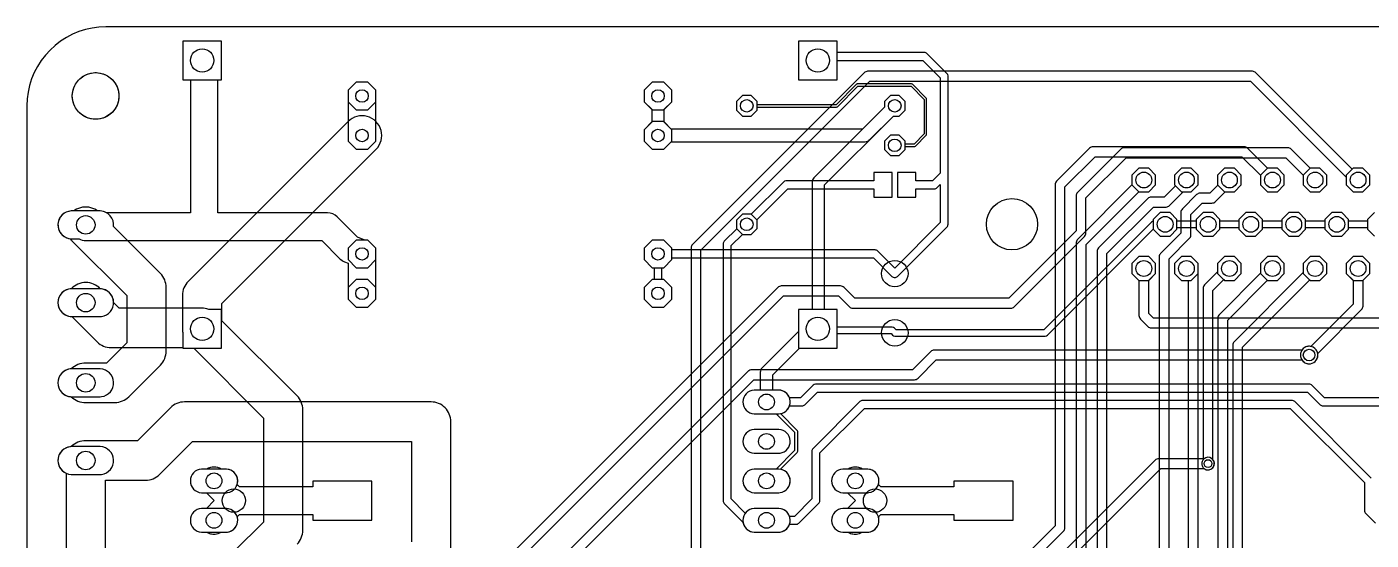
# Model space of a CAD drawing. Header units: millimetres. Extents: x 0 to 196, y 0 to 90.
# Drawn here: x 0 to 86.5, y 56.9 to 89.9 of the extents above; entities that cross this region are included whole.
import ezdxf

# ---------------------------------------------------------------- set-up
doc = ezdxf.new("R2010")
doc.units = ezdxf.units.MM

msp = doc.modelspace()

# ---------------------------------------------------------------- linework, layer by layer
at = {"layer": '16_copper'}
for points in [[(12.553, 89.007), (10.053, 89.007), (10.053, 86.507), (12.553, 86.507)], [(52.177, 89.007), (49.677, 89.007), (49.677, 86.507), (52.177, 86.507)], [(22.479, 85.103), (22.479, 85.839), (21.958, 86.36), (21.222, 86.36), (20.701, 85.839), (20.701, 85.103), (21.222, 84.582), (21.958, 84.582)], [(41.529, 85.103), (41.529, 85.839), (41.008, 86.36), (40.272, 86.36), (39.751, 85.839), (39.751, 85.103), (40.272, 84.582), (41.008, 84.582)], [(47.015, 84.562), (47.015, 85.11), (46.629, 85.496), (46.081, 85.496), (45.695, 85.11), (45.695, 84.562), (46.081, 84.176), (46.629, 84.176)], [(41.529, 82.563), (41.529, 83.299), (41.008, 83.82), (40.272, 83.82), (39.751, 83.299), (39.751, 82.563), (40.272, 82.042), (41.008, 82.042)], [(56.54, 82.022), (56.54, 82.57), (56.154, 82.956), (55.606, 82.956), (55.22, 82.57), (55.22, 82.022), (55.606, 81.636), (56.154, 81.636)], [(83.693, 79.745), (83.693, 80.376), (83.247, 80.823), (82.615, 80.823), (82.169, 80.376), (82.169, 79.745), (82.615, 79.299), (83.247, 79.299)], [(74.041, 76.9), (74.041, 77.532), (73.595, 77.978), (72.963, 77.978), (72.517, 77.532), (72.517, 76.9), (72.963, 76.454), (73.595, 76.454)], [(76.81, 76.9), (76.81, 77.532), (76.363, 77.978), (75.732, 77.978), (75.286, 77.532), (75.286, 76.9), (75.732, 76.454), (76.363, 76.454)], [(79.553, 76.9), (79.553, 77.532), (79.106, 77.978), (78.475, 77.978), (78.029, 77.532), (78.029, 76.9), (78.475, 76.454), (79.106, 76.454)], [(82.321, 76.9), (82.321, 77.532), (81.875, 77.978), (81.244, 77.978), (80.797, 77.532), (80.797, 76.9), (81.244, 76.454), (81.875, 76.454)], [(85.09, 76.9), (85.09, 77.532), (84.644, 77.978), (84.012, 77.978), (83.566, 77.532), (83.566, 76.9), (84.012, 76.454), (84.644, 76.454)], [(22.479, 74.943), (22.479, 75.679), (21.958, 76.2), (21.222, 76.2), (20.701, 75.679), (20.701, 74.943), (21.222, 74.422), (21.958, 74.422)], [(41.529, 74.943), (41.529, 75.679), (41.008, 76.2), (40.272, 76.2), (39.751, 75.679), (39.751, 74.943), (40.272, 74.422), (41.008, 74.422)], [(72.669, 74.056), (72.669, 74.687), (72.223, 75.133), (71.592, 75.133), (71.145, 74.687), (71.145, 74.056), (71.592, 73.609), (72.223, 73.609)], [(22.479, 72.403), (22.479, 73.139), (21.958, 73.66), (21.222, 73.66), (20.701, 73.139), (20.701, 72.403), (21.222, 71.882), (21.958, 71.882)], [(41.529, 72.403), (41.529, 73.139), (41.008, 73.66), (40.272, 73.66), (39.751, 73.139), (39.751, 72.403), (40.272, 71.882), (41.008, 71.882)]]:
    msp.add_lwpolyline(points, close=True, dxfattribs=at)
for points in [[(43.402, 39.656), (43.402, 75.56), (54.265, 86.424), (78.767, 86.424), (84.938, 80.253), (84.938, 79.745), (85.384, 79.299), (86.015, 79.299), (86.462, 79.745), (86.462, 80.376), (86.015, 80.823), (85.384, 80.823), (85.325, 80.764), (79.123, 86.966, 0.198912), (78.899, 87.059), (54.134, 87.059, 0.198912), (53.909, 86.966), (42.86, 75.917, 0.198912), (42.767, 75.692), (42.767, 39.787)], [(17.408, 56.633, 0.198912), (17.78, 57.531), (17.78, 65.278, 0.198912), (17.408, 66.176), (12.573, 71.011), (12.573, 72.118), (22.488, 82.033, 1), (20.692, 83.829), (10.405, 73.542, 0.198912), (10.033, 72.644), (10.033, 70.485, 0.044143), (10.053, 70.262), (10.053, 69.235), (10.757, 69.235), (15.24, 64.752), (15.24, 58.057), (13.357, 56.174, 0.181857)], [(56.674, 47.398), (66.741, 57.465, 0.198912), (66.834, 57.69), (66.834, 79.624), (68.775, 81.566), (78.227, 81.566), (79.426, 80.367), (79.426, 79.745), (79.872, 79.299), (80.503, 79.299), (80.95, 79.745), (80.95, 80.376), (80.503, 80.823), (79.872, 80.823), (79.87, 80.821), (78.584, 82.108, 0.198912), (78.359, 82.201), (68.644, 82.201, 0.198912), (68.419, 82.108), (66.292, 79.981, 0.198912), (66.199, 79.756), (66.199, 57.821), (56.132, 47.754, 0.198912)], [(68.199, 40.513), (68.199, 75.91), (71.59, 79.301), (71.592, 79.299), (72.223, 79.299), (72.669, 79.745), (72.669, 80.376), (72.223, 80.823), (71.592, 80.823), (71.145, 80.376), (71.145, 79.754), (67.657, 76.266, 0.198912), (67.564, 76.041), (67.564, 40.513)], [(87.444, 6.572), (69.532, 24.484), (69.532, 75.338), (72.522, 78.327), (73.343, 78.327, 0.198912), (73.567, 78.42), (74.446, 79.299), (74.966, 79.299), (75.413, 79.745), (75.413, 80.376), (74.966, 80.823), (74.335, 80.823), (73.889, 80.376), (73.889, 79.745), (73.941, 79.693), (73.211, 78.962), (72.39, 78.962, 0.198912), (72.165, 78.869), (68.99, 75.694, 0.198912), (68.898, 75.47), (68.898, 24.352, 0.198912), (68.99, 24.128), (87.088, 6.03, 0.198912)], [(73.533, 46.006), (73.533, 74.989), (74.837, 76.293, 0.198912), (74.93, 76.517), (74.93, 77.846), (75.665, 78.581), (76.295, 78.581, 0.198912), (76.52, 78.674), (77.144, 79.299), (77.735, 79.299), (78.181, 79.745), (78.181, 80.376), (77.735, 80.823), (77.104, 80.823), (76.657, 80.376), (76.657, 79.745), (76.675, 79.727), (76.164, 79.216), (75.533, 79.216, 0.198912), (75.309, 79.123), (74.388, 78.203, 0.198912), (74.295, 77.978), (74.295, 76.649), (72.991, 75.345, 0.198912), (72.898, 75.121), (72.898, 46.006)], [(87.762, 7.525), (75.406, 19.88), (75.406, 74.041, 0.011242), (75.413, 74.056), (75.413, 74.687), (74.966, 75.133), (74.335, 75.133), (73.889, 74.687), (73.889, 74.056), (74.335, 73.609), (74.771, 73.609), (74.771, 19.748, 0.198912), (74.864, 19.524), (87.405, 6.983, 0.198912)], [(77.311, 22.542), (77.311, 71.052), (79.87, 73.611), (79.872, 73.609), (80.503, 73.609), (80.95, 74.056), (80.95, 74.687), (80.503, 75.133), (79.872, 75.133), (79.426, 74.687), (79.426, 74.065), (76.769, 71.408, 0.198912), (76.676, 71.184), (76.676, 22.542)], [(78.264, 41.592), (78.264, 69.306), (82.591, 73.633), (82.615, 73.609), (83.247, 73.609), (83.693, 74.056), (83.693, 74.687), (83.247, 75.133), (82.615, 75.133), (82.169, 74.687), (82.169, 74.109), (77.722, 69.662, 0.198912), (77.629, 69.437), (77.629, 41.592)]]:
    msp.add_lwpolyline(points, format="xyb", dxfattribs=at)
for points in [[(48.499, 59.951, 0.850816), (48.519, 61.457), (49.602, 62.539, 0.198912), (49.632, 62.611), (49.632, 63.881, 0.198912), (49.602, 63.953), (48.519, 65.035, 0.894038), (48.424, 66.548), (48.031, 66.548), (48.031, 67.523), (49.744, 69.235), (52.177, 69.235), (52.177, 71.735), (51.365, 71.735), (51.365, 79.746), (55.794, 84.176), (56.154, 84.176), (56.54, 84.562), (56.54, 85.11), (56.154, 85.496), (55.606, 85.496), (55.22, 85.11), (55.22, 84.75), (50.671, 80.202, 0.198912), (50.552, 79.915), (50.552, 71.735), (49.677, 71.735), (49.677, 70.318), (47.338, 67.978, 0.198912), (47.219, 67.691), (47.219, 66.548), (46.826, 66.548, 0.95208), (46.826, 65.024), (48.243, 65.024), (49.428, 63.839), (49.428, 62.653), (48.243, 61.468), (46.826, 61.468, 0.95208), (46.826, 59.944), (48.424, 59.944)], [(5.693, 65.747, 0.195134), (6.573, 66.118), (8.613, 68.158, 0.198912), (8.985, 69.056), (8.985, 73.152, 0.198912), (8.613, 74.05), (5.595, 77.069, 0.436822), (4.744, 78.071), (4.574, 78.071, 0.334489), (3.047, 78.071), (2.876, 78.071, 0.876976), (2.721, 76.301), (2.798, 76.287, 0.03383), (2.912, 76.159), (6.445, 72.626), (6.445, 69.582), (5.149, 68.286), (3.81, 68.286, 0.20447), (2.876, 67.911), (2.798, 67.905, 0.876976), (2.798, 66.127), (2.876, 66.121, 0.20447), (3.81, 65.746), (5.675, 65.746)], [(48.499, 57.411, 0.906347), (48.424, 58.928), (46.826, 58.928, 0.222231), (46.255, 58.626), (45.339, 59.541), (45.339, 75.841), (46.068, 76.569), (46.081, 76.556), (46.629, 76.556), (47.015, 76.942), (47.015, 77.49), (46.629, 77.876), (46.081, 77.876), (45.695, 77.49), (45.695, 76.942), (45.708, 76.929), (44.905, 76.126, 0.198912), (44.831, 75.946), (44.831, 59.436, 0.198912), (44.905, 59.256), (46.108, 58.053), (46.123, 57.981, 0.330355), (46.826, 57.404), (48.424, 57.404)], [(76.121, 61.418, 0.562259), (76.359, 62.071), (76.359, 72.957), (77.057, 73.656), (77.104, 73.609), (77.735, 73.609), (78.181, 74.056), (78.181, 74.687), (77.735, 75.133), (77.104, 75.133), (76.657, 74.687), (76.657, 74.153), (75.817, 73.313, 0.198912), (75.724, 73.089), (75.724, 62.071), (75.703, 62.044), (75.676, 61.997), (75.656, 61.948), (75.642, 61.897), (75.635, 61.844), (75.635, 61.791), (75.642, 61.738), (75.656, 61.686), (75.676, 61.637), (75.703, 61.591), (75.735, 61.549), (75.773, 61.511), (75.815, 61.479), (75.861, 61.452), (75.91, 61.432), (75.962, 61.418), (76.015, 61.411), (76.068, 61.411)], [(82.644, 68.247, 0.419447), (83.103, 68.906), (85.924, 71.727, 0.198912), (86.017, 71.952), (86.017, 73.611), (86.462, 74.056), (86.462, 74.687), (86.015, 75.133), (85.384, 75.133), (84.938, 74.687), (84.938, 74.056), (85.382, 73.611), (85.382, 72.083), (82.654, 69.355), (82.644, 69.358), (82.582, 69.365), (82.518, 69.365), (82.456, 69.358), (82.394, 69.344), (82.334, 69.323), (82.277, 69.295), (82.224, 69.262), (82.175, 69.222), (82.13, 69.178), (82.091, 69.128), (82.057, 69.075), (82.029, 69.018), (82.009, 68.958), (81.995, 68.897), (81.987, 68.834), (81.987, 68.771), (81.995, 68.708), (82.009, 68.646), (82.029, 68.587), (82.057, 68.53), (82.091, 68.476), (82.13, 68.427), (82.175, 68.382), (82.224, 68.343), (82.277, 68.309), (82.334, 68.282), (82.394, 68.261), (82.456, 68.247), (82.518, 68.24), (82.582, 68.24)], [(4.822, 71.287, 0.916332), (4.744, 73.071), (2.876, 73.071, 0.957293), (2.876, 71.281), (4.744, 71.281)], [(48.499, 62.491, 0.906347), (48.424, 64.008), (46.826, 64.008, 0.95208), (46.826, 62.484), (48.424, 62.484)], [(4.822, 61.127, 0.916332), (4.744, 62.911), (2.876, 62.911, 0.957293), (2.876, 61.121), (4.744, 61.121)], [(12.939, 59.951, 0.906347), (12.864, 61.468), (11.266, 61.468, 0.95208), (11.266, 59.944), (12.864, 59.944)], [(54.214, 59.951, 0.906347), (54.139, 61.468), (52.541, 61.468, 0.95208), (52.541, 59.944), (54.139, 59.944)], [(12.939, 57.411, 0.906347), (12.864, 58.928), (11.266, 58.928, 0.95208), (11.266, 57.404), (12.864, 57.404)], [(54.214, 57.411, 0.906347), (54.139, 58.928), (52.541, 58.928, 0.95208), (52.541, 57.404), (54.139, 57.404)]]:
    msp.add_lwpolyline(points, format="xyb", close=True, dxfattribs=at)
msp.add_lwpolyline([(86.756, 77.978), (86.309, 77.532), (86.309, 76.9), (86.756, 76.454)], dxfattribs=at)
at = {"layer": '1_copper'}
for points in [[(21.958, 76.2), (21.761, 76.2), (21.296, 76.386), (19.996, 77.686, 0.198912), (19.367, 77.946), (12.319, 77.946), (12.319, 86.507), (12.553, 86.507), (12.553, 89.007), (10.053, 89.007), (10.053, 86.507), (10.541, 86.507), (10.541, 77.946), (5.162, 77.946, 0.123487), (4.744, 78.071), (2.876, 78.071, 0.957293), (2.876, 76.281), (3.379, 76.281, 0.127421), (3.81, 76.168), (18.999, 76.168), (20.168, 75, 0.10157), (20.466, 74.803), (20.701, 74.709), (20.701, 72.403), (21.222, 71.882), (21.958, 71.882), (22.479, 72.403), (22.479, 75.679)], [(59.307, 86.76, 0.179039), (59.235, 86.921), (57.965, 88.191, 0.198912), (57.785, 88.265), (52.177, 88.265), (52.177, 89.007), (49.677, 89.007), (49.677, 86.507), (52.177, 86.507), (52.177, 87.757), (57.68, 87.757), (58.801, 86.636), (58.801, 80.496), (58.315, 80.01), (57.226, 80.01), (57.226, 80.556), (56.058, 80.556), (56.058, 78.956), (57.226, 78.956), (57.226, 79.502), (58.42, 79.502, 0.198912), (58.6, 79.576), (58.801, 79.778), (58.801, 77.321), (55.88, 74.4), (54.79, 75.491, 0.198912), (54.61, 75.565), (41.529, 75.565), (41.529, 75.679), (41.008, 76.2), (40.272, 76.2), (39.751, 75.679), (39.751, 74.943), (40.272, 74.422), (40.386, 74.422), (40.386, 73.66), (40.272, 73.66), (39.751, 73.139), (39.751, 72.403), (40.272, 71.882), (41.008, 71.882), (41.529, 72.403), (41.529, 73.139), (41.008, 73.66), (40.894, 73.66), (40.894, 74.422), (41.008, 74.422), (41.529, 74.943), (41.529, 75.057), (54.505, 75.057), (55.7, 73.861, 0.414214), (56.06, 73.861), (59.235, 77.036, 0.198912), (59.309, 77.216), (59.309, 86.741)], [(41.491, 82.525), (53.975, 82.525, 0.198912), (54.262, 82.644), (55.794, 84.176), (56.154, 84.176), (56.54, 84.562), (56.54, 85.11), (56.154, 85.496), (55.606, 85.496), (55.22, 85.11), (55.22, 84.75), (53.807, 83.337), (41.491, 83.337), (41.046, 83.782), (41.046, 84.62), (41.529, 85.103), (41.529, 85.839), (41.008, 86.36), (40.272, 86.36), (39.751, 85.839), (39.751, 85.103), (40.234, 84.62), (40.234, 83.782), (39.751, 83.299), (39.751, 82.563), (40.272, 82.042), (41.008, 82.042)], [(56.54, 82.022), (56.54, 82.22), (57.15, 82.22, 0.198912), (57.204, 82.242), (57.902, 82.941, 0.198912), (57.925, 82.995), (57.925, 85.281, 0.198912), (57.902, 85.334), (57.013, 86.223, 0.198912), (56.96, 86.246), (53.467, 86.246, 0.198912), (53.413, 86.223), (52.102, 84.912), (47.015, 84.912), (47.015, 85.11), (46.629, 85.496), (46.081, 85.496), (45.695, 85.11), (45.695, 84.562), (46.081, 84.176), (46.629, 84.176), (47.015, 84.562), (47.015, 84.76), (52.134, 84.76, 0.198912), (52.187, 84.782), (53.499, 86.093), (56.928, 86.093), (57.772, 85.249), (57.772, 83.026), (57.118, 82.372), (56.54, 82.372), (56.54, 82.57), (56.154, 82.956), (55.606, 82.956), (55.22, 82.57), (55.22, 82.022), (55.606, 81.636), (56.154, 81.636)], [(48.876, 80.008, 0.179039), (48.715, 79.936), (46.642, 77.863), (46.629, 77.876), (46.081, 77.876), (45.695, 77.49), (45.695, 76.942), (46.081, 76.556), (46.629, 76.556), (47.015, 76.942), (47.015, 77.49), (47.002, 77.503), (49, 79.502), (54.534, 79.502), (54.534, 78.956), (55.702, 78.956), (55.702, 80.556), (54.534, 80.556), (54.534, 80.01), (48.895, 80.01)], [(12.553, 71.735), (11.722, 71.735, 0.091023), (11.271, 71.819), (5.964, 71.819), (5.601, 72.181, 0.374669), (4.822, 73.065), (4.744, 73.071, 0.426782), (2.876, 73.071), (2.798, 73.065, 0.876976), (2.798, 71.287), (2.876, 71.281, 0.00534), (2.912, 71.278), (4.539, 69.65, 0.198912), (5.438, 69.279), (10.053, 69.279), (10.053, 69.235), (12.553, 69.235)], [(4.822, 66.127, 0.916332), (4.744, 67.911), (2.876, 67.911, 0.957293), (2.876, 66.121), (4.744, 66.121)], [(48.499, 62.491, 0.906347), (48.424, 64.008), (46.826, 64.008, 0.95208), (46.826, 62.484), (48.424, 62.484)], [(12.132, 57.28, 0.116544), (12.521, 57.404), (12.864, 57.404, 0.492232), (13.553, 58.397), (13.703, 58.547), (18.415, 58.547), (18.415, 58.186), (22.225, 58.186), (22.225, 60.686), (18.415, 60.686), (18.415, 60.325), (13.703, 60.325), (13.553, 60.475, 0.492232), (12.864, 61.468), (12.522, 61.468, 0.276989), (11.608, 61.468), (11.266, 61.468, 0.95208), (11.266, 59.944), (11.57, 59.944), (12.078, 59.436), (11.57, 58.928), (11.266, 58.928, 0.95208), (11.266, 57.404), (11.608, 57.404), (11.63, 57.391), (11.696, 57.357), (11.765, 57.329), (11.837, 57.307), (11.909, 57.291), (11.983, 57.281), (12.058, 57.277)], [(48.499, 59.951, 0.906347), (48.424, 61.468), (46.826, 61.468, 0.95208), (46.826, 59.944), (48.424, 59.944)], [(53.407, 57.28, 0.116544), (53.796, 57.404), (54.139, 57.404, 0.492232), (54.828, 58.397), (54.978, 58.547), (59.69, 58.547), (59.69, 58.186), (63.5, 58.186), (63.5, 60.686), (59.69, 60.686), (59.69, 60.325), (54.978, 60.325), (54.828, 60.475, 0.492232), (54.139, 61.468), (53.797, 61.468, 0.276989), (52.883, 61.468), (52.541, 61.468, 0.95208), (52.541, 59.944), (52.845, 59.944), (53.353, 59.436), (52.845, 58.928), (52.541, 58.928, 0.95208), (52.541, 57.404), (52.883, 57.404), (52.905, 57.391), (52.971, 57.357), (53.04, 57.329), (53.112, 57.307), (53.184, 57.291), (53.258, 57.281), (53.333, 57.277)]]:
    msp.add_lwpolyline(points, format="xyb", close=True, dxfattribs=at)
for points in [[(21.958, 86.36), (21.222, 86.36), (20.701, 85.839), (20.701, 82.563), (21.222, 82.042), (21.958, 82.042), (22.479, 82.563), (22.479, 85.839)], [(72.669, 79.745), (72.669, 80.376), (72.223, 80.823), (71.592, 80.823), (71.145, 80.376), (71.145, 79.745), (71.592, 79.299), (72.223, 79.299)], [(75.413, 79.745), (75.413, 80.376), (74.966, 80.823), (74.335, 80.823), (73.889, 80.376), (73.889, 79.745), (74.335, 79.299), (74.966, 79.299)], [(78.181, 79.745), (78.181, 80.376), (77.735, 80.823), (77.104, 80.823), (76.657, 80.376), (76.657, 79.745), (77.104, 79.299), (77.735, 79.299)], [(80.95, 79.745), (80.95, 80.376), (80.503, 80.823), (79.872, 80.823), (79.426, 80.376), (79.426, 79.745), (79.872, 79.299), (80.503, 79.299)], [(86.462, 79.745), (86.462, 80.376), (86.015, 80.823), (85.384, 80.823), (84.938, 80.376), (84.938, 79.745), (85.384, 79.299), (86.015, 79.299)], [(75.413, 74.056), (75.413, 74.687), (74.966, 75.133), (74.335, 75.133), (73.889, 74.687), (73.889, 74.056), (74.335, 73.609), (74.966, 73.609)], [(78.181, 74.056), (78.181, 74.687), (77.735, 75.133), (77.104, 75.133), (76.657, 74.687), (76.657, 74.056), (77.104, 73.609), (77.735, 73.609)], [(80.95, 74.056), (80.95, 74.687), (80.503, 75.133), (79.872, 75.133), (79.426, 74.687), (79.426, 74.056), (79.872, 73.609), (80.503, 73.609)], [(83.693, 74.056), (83.693, 74.687), (83.247, 75.133), (82.615, 75.133), (82.169, 74.687), (82.169, 74.056), (82.615, 73.609), (83.247, 73.609)], [(86.462, 74.056), (86.462, 74.687), (86.015, 75.133), (85.384, 75.133), (84.938, 74.687), (84.938, 74.056), (85.384, 73.609), (86.015, 73.609)]]:
    msp.add_lwpolyline(points, close=True, dxfattribs=at)
for points in [[(20.227, 44.13), (48.709, 72.612), (52.256, 72.612), (52.957, 71.911, 0.198912), (53.181, 71.819), (63.341, 71.819, 0.198912), (63.566, 71.911), (68.09, 76.436, 0.198912), (68.183, 76.66), (68.183, 78.91), (70.775, 81.502), (81.041, 81.502), (82.169, 80.374), (82.169, 79.745), (82.615, 79.299), (83.247, 79.299), (83.693, 79.745), (83.693, 80.376), (83.247, 80.823), (82.618, 80.823), (81.397, 82.044, 0.198912), (81.172, 82.137), (70.644, 82.137, 0.198912), (70.419, 82.044), (67.641, 79.266, 0.198912), (67.548, 79.042), (67.548, 76.792), (63.21, 72.454), (53.313, 72.454), (52.612, 73.154, 0.198912), (52.388, 73.247), (48.578, 73.247, 0.198912), (48.353, 73.154), (19.871, 44.672)], [(86.756, 77.978), (86.309, 77.532), (86.309, 77.419), (85.09, 77.419), (85.09, 77.532), (84.644, 77.978), (84.012, 77.978), (83.566, 77.532), (83.566, 77.419), (82.321, 77.419), (82.321, 77.532), (81.875, 77.978), (81.244, 77.978), (80.797, 77.532), (80.797, 77.419), (79.553, 77.419), (79.553, 77.532), (79.106, 77.978), (78.475, 77.978), (78.029, 77.532), (78.029, 77.419), (76.81, 77.419), (76.81, 77.532), (76.363, 77.978), (75.732, 77.978), (75.286, 77.532), (75.286, 77.419), (74.041, 77.419), (74.041, 77.532), (73.595, 77.978), (72.963, 77.978), (72.517, 77.532), (72.517, 77.416, 0.158374), (72.405, 77.36), (65.48, 70.434), (55.964, 70.434), (55.865, 70.533, 0.198912), (55.721, 70.593), (52.177, 70.593), (52.177, 71.735), (49.677, 71.735), (49.677, 69.235), (52.177, 69.235), (52.177, 70.187), (55.637, 70.187), (55.736, 70.087, 0.198912), (55.88, 70.028), (65.564, 70.028, 0.198912), (65.707, 70.087), (72.519, 76.899), (72.963, 76.454), (73.595, 76.454), (74.041, 76.9), (74.041, 77.013), (75.286, 77.013), (75.286, 76.9), (75.732, 76.454), (76.363, 76.454), (76.81, 76.9), (76.81, 77.013), (78.029, 77.013), (78.029, 76.9), (78.475, 76.454), (79.106, 76.454), (79.553, 76.9), (79.553, 77.013), (80.797, 77.013), (80.797, 76.9), (81.244, 76.454), (81.875, 76.454), (82.321, 76.9), (82.321, 77.013), (83.566, 77.013), (83.566, 76.9), (84.012, 76.454), (84.644, 76.454), (85.09, 76.9), (85.09, 77.013), (86.309, 77.013), (86.309, 76.9), (86.756, 76.454)], [(87.63, 71.184), (72.522, 71.184), (72.231, 71.474), (72.231, 73.617), (72.669, 74.056), (72.669, 74.687), (72.223, 75.133), (71.592, 75.133), (71.145, 74.687), (71.145, 74.056), (71.592, 73.609), (71.596, 73.609), (71.596, 71.342, 0.198912), (71.689, 71.118), (72.165, 70.641, 0.198912), (72.39, 70.549), (87.498, 70.549)], [(21.359, 41.77), (46.804, 67.215), (57.15, 67.215, 0.198912), (57.375, 67.308), (58.552, 68.485), (82.085, 68.485, 0.953899), (83.043, 69.075), (83.009, 69.128, 0.522274), (82.085, 69.12), (58.42, 69.12, 0.198912), (58.195, 69.027), (57.018, 67.85), (46.672, 67.85, 0.198912), (46.448, 67.757), (20.91, 42.219)], [(87.419, 66.04), (83.544, 66.04), (82.73, 66.855, 0.198912), (82.55, 66.929), (50.8, 66.929), (50.781, 66.927, 0.179039), (50.62, 66.855), (49.806, 66.04), (49.106, 66.04, 0.304475), (48.424, 66.548), (46.826, 66.548, 0.95208), (46.826, 65.024), (48.424, 65.024, 0.304475), (49.106, 65.532), (49.911, 65.532, 0.198912), (50.091, 65.606), (50.905, 66.421), (82.445, 66.421), (83.259, 65.606, 0.198912), (83.439, 65.532), (87.419, 65.532, 0.304475)], [(27.305, 56.261), (27.305, 64.516, 0.414214), (26.035, 65.786), (10.16, 65.786, 0.198912), (9.262, 65.414), (7.134, 63.286), (3.81, 63.286, 0.20447), (2.876, 62.911), (2.798, 62.905, 0.751942), (2.54, 61.203), (2.54, 52.596)], [(86.54, 60.886), (81.618, 65.807, 0.198912), (81.439, 65.881), (53.816, 65.881, 0.198912), (53.637, 65.807), (50.62, 62.791, 0.198912), (50.546, 62.611), (50.546, 59.541), (49.425, 58.42), (49.106, 58.42, 0.304475), (48.424, 58.928), (46.826, 58.928, 0.95208), (46.826, 57.404), (48.424, 57.404, 0.304475), (49.106, 57.912), (49.53, 57.912, 0.198912), (49.71, 57.986), (50.98, 59.256, 0.198912), (51.054, 59.436), (51.054, 62.506), (53.921, 65.373), (81.334, 65.373), (86.106, 60.601), (86.106, 58.801, 0.198912), (86.18, 58.621), (86.815, 57.986, 0.198912)], [(5.08, 52.07), (5.08, 60.746), (7.66, 60.746, 0.198912), (8.558, 61.118), (10.686, 63.246), (24.765, 63.246), (24.765, 56.787)], [(66.265, 54.766), (72.998, 61.5), (75.787, 61.5, 0.977471), (76.31, 62.123), (76.268, 62.156, 0.326798), (75.787, 62.135), (72.866, 62.135, 0.198912), (72.642, 62.042), (65.908, 55.309)]]:
    msp.add_lwpolyline(points, format="xyb", dxfattribs=at)
at = {"layer": 'drills_NPTH'}
msp.add_circle((4.445, 85.471), 1.5, dxfattribs=at)
at = {"layer": 'drills_PTH'}
for centre, radius in [((11.303, 87.757), 0.75), ((50.927, 87.757), 0.75), ((21.59, 85.471), 0.4), ((40.64, 85.471), 0.4), ((46.355, 84.836), 0.406), ((55.88, 84.836), 0.406), ((21.59, 82.931), 0.4), ((40.64, 82.931), 0.4), ((55.88, 82.296), 0.406), ((71.907, 80.061), 0.508), ((74.651, 80.061), 0.508), ((77.419, 80.061), 0.508), ((80.188, 80.061), 0.508), ((82.931, 80.061), 0.508), ((85.7, 80.061), 0.508), ((63.424, 77.216), 1.651), ((3.81, 77.176), 0.597), ((46.355, 77.216), 0.406), ((73.279, 77.216), 0.508), ((76.048, 77.216), 0.508), ((78.791, 77.216), 0.508), ((81.559, 77.216), 0.508), ((84.328, 77.216), 0.508), ((21.59, 75.311), 0.4), ((40.64, 75.311), 0.4), ((55.88, 74.041), 0.851), ((71.907, 74.371), 0.508), ((74.651, 74.371), 0.508), ((77.419, 74.371), 0.508), ((80.188, 74.371), 0.508), ((82.931, 74.371), 0.508), ((85.7, 74.371), 0.508), ((3.81, 72.176), 0.597), ((21.59, 72.771), 0.4), ((40.64, 72.771), 0.4), ((11.303, 70.485), 0.75), ((50.927, 70.485), 0.75), ((55.88, 70.231), 0.851), ((3.81, 67.016), 0.597), ((47.625, 65.786), 0.508), ((47.625, 63.246), 0.508), ((3.81, 62.016), 0.597), ((12.065, 60.706), 0.508), ((47.625, 60.706), 0.508), ((53.34, 60.706), 0.508), ((13.335, 59.436), 0.75), ((54.61, 59.436), 0.75), ((12.065, 58.166), 0.508), ((47.625, 58.166), 0.508), ((53.34, 58.166), 0.508)]:
    msp.add_circle(centre, radius, dxfattribs=at)
at = {"layer": 'drills_via_1_16'}
for centre, radius in [((82.55, 68.802), 0.375), ((76.041, 61.817), 0.254)]:
    msp.add_circle(centre, radius, dxfattribs=at)
at = {"layer": 'holes'}
msp.add_lwpolyline([(2.945, 85.525), (2.953, 85.631), (2.968, 85.737), (2.991, 85.842), (3.021, 85.945), (3.058, 86.045), (3.103, 86.143), (3.154, 86.237), (3.212, 86.327), (3.276, 86.413), (3.346, 86.494), (3.422, 86.57), (3.503, 86.64), (3.589, 86.704), (3.679, 86.762), (3.773, 86.813), (3.871, 86.858), (3.971, 86.895), (4.074, 86.925), (4.179, 86.948), (4.285, 86.963), (4.391, 86.971), (4.499, 86.971), (4.605, 86.963), (4.712, 86.948), (4.816, 86.925), (4.919, 86.895), (5.019, 86.858), (5.117, 86.813), (5.211, 86.762), (5.301, 86.704), (5.387, 86.64), (5.468, 86.57), (5.544, 86.494), (5.614, 86.413), (5.678, 86.327), (5.736, 86.237), (5.787, 86.143), (5.832, 86.045), (5.869, 85.945), (5.899, 85.842), (5.922, 85.737), (5.937, 85.631), (5.945, 85.525), (5.945, 85.417), (5.937, 85.311), (5.922, 85.205), (5.899, 85.1), (5.869, 84.997), (5.832, 84.897), (5.787, 84.799), (5.736, 84.705), (5.678, 84.615), (5.614, 84.529), (5.544, 84.448), (5.468, 84.372), (5.387, 84.302), (5.301, 84.238), (5.211, 84.18), (5.117, 84.129), (5.019, 84.084), (4.919, 84.047), (4.816, 84.017), (4.712, 83.994), (4.605, 83.979), (4.499, 83.971), (4.391, 83.971), (4.285, 83.979), (4.179, 83.994), (4.074, 84.017), (3.971, 84.047), (3.871, 84.084), (3.773, 84.129), (3.679, 84.18), (3.589, 84.238), (3.503, 84.302), (3.422, 84.372), (3.346, 84.448), (3.276, 84.529), (3.212, 84.615), (3.154, 84.705), (3.103, 84.799), (3.058, 84.897), (3.021, 84.997), (2.991, 85.1), (2.968, 85.205), (2.953, 85.311), (2.945, 85.417), (2.945, 85.525)], close=True, dxfattribs=at)
at = {"layer": 'outline'}
msp.add_lwpolyline([(191.135, 89.916), (5.1, 89.916), (4.657, 89.897), (4.218, 89.839), (3.785, 89.743), (3.363, 89.61), (2.953, 89.44), (2.56, 89.235), (2.186, 88.997), (1.835, 88.728), (1.508, 88.428), (1.208, 88.101), (0.939, 87.75), (0.701, 87.376), (0.496, 86.983), (0.326, 86.573), (0.193, 86.151), (0.097, 85.718), (0.039, 85.279), (0.02, 84.836), (0.02, 5.156)], dxfattribs=at)

doc.saveas('drawing.dxf')
